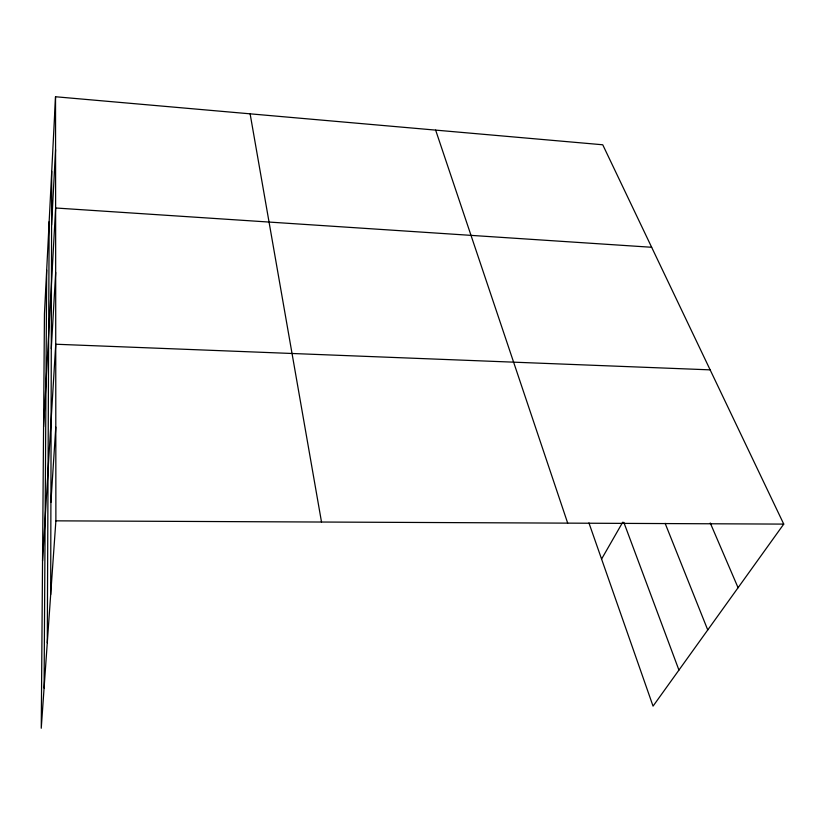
<?xml version="1.0" encoding="UTF-8"?>
<svg xmlns="http://www.w3.org/2000/svg" width="825" height="825" viewBox="0 0 825 825"><rect width="100%" height="100%" fill="white"/><g stroke="black" fill="none" stroke-linecap="round" stroke-linejoin="round"><path stroke-width="1.24" d="M50.676 594.588L51.717 171.373M47.283 642.788L49.16 221.647M44.086 688.05L46.685 269.992M55.533 96.752L44.447 313.871L41.25 728.248L55.883 520.843L55.533 96.752L602.745 144.777L783.75 524.102L653.049 706.138L588.937 522.926M51.593 225.06L55.574 149.696M43.581 426.824L55.626 207.993L651.657 247.273M51.284 348.624L55.677 272.487M42.539 560.948L55.739 344.231L710.15 369.858M50.902 502.373L55.801 427.103M601.58 559.051L622.72 522.215M55.883 520.843L783.75 524.102M710.263 522.978L738.076 587.73M665.146 523.38L707.747 629.96M623.813 522.308L678.934 670.096M435.641 130.113L567.693 523.132M250.119 113.829L321.513 522.029"/></g></svg>
